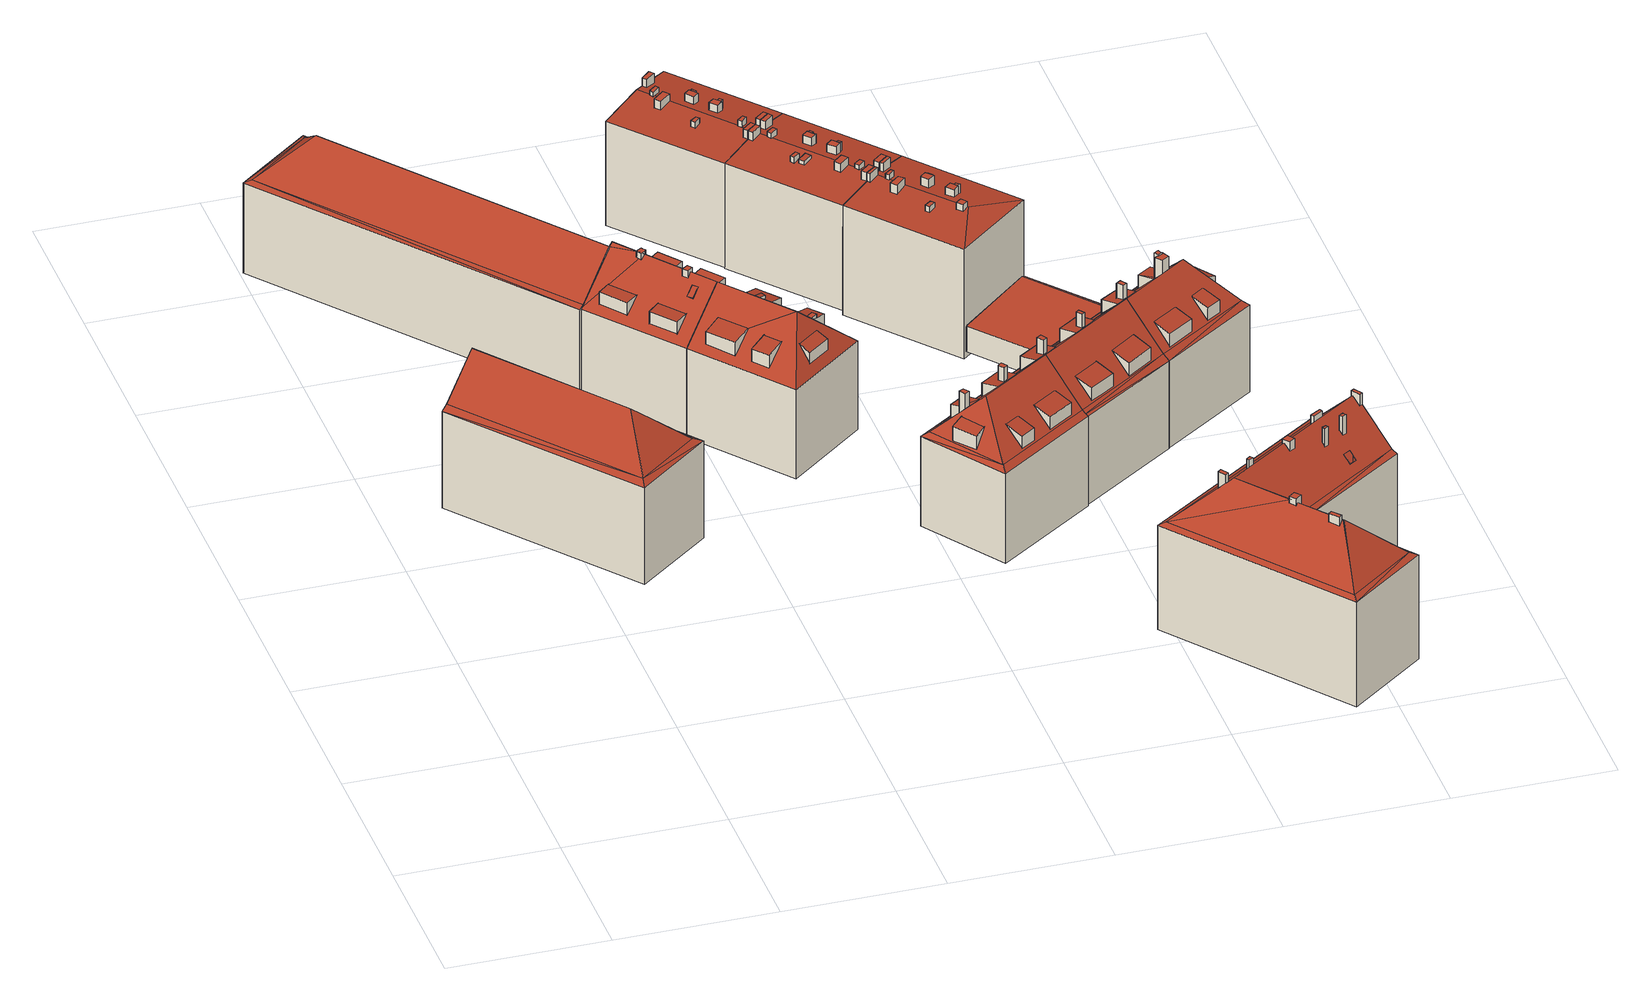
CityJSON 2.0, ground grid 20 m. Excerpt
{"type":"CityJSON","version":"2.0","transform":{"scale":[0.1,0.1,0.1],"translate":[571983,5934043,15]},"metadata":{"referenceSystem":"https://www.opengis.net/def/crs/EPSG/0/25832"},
"CityObjects":{
"building1":{"type":"Building","attributes":{"Grundfläche 2D":"332.350875","Grundhöhe NN":"15.577"},"geometry":[{"type":"Solid","lod":"3","boundaries":[[[[0,1,2]],[[0,3,1]],[[4,2,5]],[[0,2,4]],[[4,5,6]],[[7,4,6,8]],[[0,7,8,9]],[[0,9,3]],[[0,4,7]],[[2,1,10,11]],[[5,2,11,12]],[[3,9,8,6,5,12,13]],[[1,3,13,10]],[[12,11,10,13]]]],"semantics":{"surfaces":[{"type":"RoofSurface"},{"type":"WallSurface"},{"type":"GroundSurface"}],"values":[[0,0,0,0,0,0,0,0,0,1,1,1,1,2]]}}]},
"building2":{"type":"Building","attributes":{"Grundfläche 2D":"555.374304","Grundhöhe NN":"15.517"},"geometry":[{"type":"Solid","lod":"3","boundaries":[[[[14,15,16]],[[16,15,17]],[[18,15,14]],[[19,20,18]],[[18,20,15]],[[21,20,19]],[[21,22,23,20]],[[22,17,15,23]],[[15,20,23]],[[14,16,24,25]],[[18,14,25,26]],[[19,18,26,27]],[[16,17,22,21,19,27,24]],[[27,26,25,24]]]],"semantics":{"surfaces":[{"type":"RoofSurface"},{"type":"WallSurface"},{"type":"GroundSurface"}],"values":[[0,0,0,0,0,0,0,0,0,1,1,1,1,2]]}}]},
"building3":{"type":"Building","attributes":{"Grundfläche 2D":"180.333852","Grundhöhe NN":"15.654"},"children":["building3-1","building3-2","building3-3","building3-4","building3-5","building3-6","building3-7","building3-8"],"geometry":[{"type":"Solid","lod":"3","boundaries":[[[[28,29,30,31,32,33]],[[33,34,28]],[[35,36,37,34,33,32,31,30,38,39,40]],[[22,36,35]],[[41,28,34,37,36,22]],[[38,30,29,42,43]],[[39,38,43,44]],[[28,41,22,35,40,39,44,45]],[[29,28,45,42]],[[44,43,42,45]]]],"semantics":{"surfaces":[{"type":"RoofSurface"},{"type":"WallSurface"},{"type":"GroundSurface"}],"values":[[0,0,0,0,0,1,1,1,1,2]]}}]},
"building3-1":{"type":"BuildingInstallation","parents":["building3"],"geometry":[{"type":"MultiSurface","lod":"3","boundaries":[[[46,47,48,49,50]],[[51,52,49,48]],[[50,49,52]],[[48,47,53,51]]],"semantics":{"surfaces":[{"type":"RoofSurface"},{"type":"WallSurface"}],"values":[0,1,1,1]}}]},
"building3-2":{"type":"BuildingInstallation","parents":["building3"],"geometry":[{"type":"MultiSurface","lod":"3","boundaries":[[[54,55,56,57,58]],[[55,54,59]],[[59,60,56,55]],[[57,56,60]]],"semantics":{"surfaces":[{"type":"RoofSurface"},{"type":"WallSurface"}],"values":[0,1,1,1]}}]},
"building3-3":{"type":"BuildingInstallation","parents":["building3"],"geometry":[{"type":"MultiSurface","lod":"3","boundaries":[[[61,62,63,64]],[[63,62,65,66]],[[64,63,66,67]],[[61,64,67,68]],[[62,61,68,65]]],"semantics":{"surfaces":[{"type":"RoofSurface"},{"type":"WallSurface"}],"values":[0,1,1,1,1]}}]},
"building3-4":{"type":"BuildingInstallation","parents":["building3"],"geometry":[{"type":"MultiSurface","lod":"3","boundaries":[[[69,70,71,72,73,74,75,76]],[[70,69,77,37,78]],[[79,71,70,78]],[[71,79,33,72]],[[73,72,33,34]],[[74,73,34,80]],[[74,80,81,75]],[[81,82,76,75]],[[69,76,82,77]]],"semantics":{"surfaces":[{"type":"RoofSurface"},{"type":"WallSurface"}],"values":[0,1,1,1,1,1,1,1,1]}}]},
"building3-5":{"type":"BuildingInstallation","parents":["building3"],"geometry":[{"type":"MultiSurface","lod":"3","boundaries":[[[83,84,85,86]],[[87,88,85,84]],[[86,85,88]],[[83,87,84]]],"semantics":{"surfaces":[{"type":"RoofSurface"},{"type":"WallSurface"}],"values":[0,1,1,1]}}]},
"building3-6":{"type":"BuildingInstallation","parents":["building3"],"geometry":[{"type":"MultiSurface","lod":"3","boundaries":[[[89,90,91,92]],[[93,90,89,94,31]],[[91,90,93,95]],[[92,91,95,32,96]],[[89,92,96,94]]],"semantics":{"surfaces":[{"type":"RoofSurface"},{"type":"WallSurface"}],"values":[0,1,1,1,1]}}]},
"building3-7":{"type":"BuildingInstallation","parents":["building3"],"geometry":[{"type":"MultiSurface","lod":"3","boundaries":[[[97,98,99,100]],[[101,102,100,99]],[[102,103,97,100]],[[98,97,103,104]],[[99,98,104,101]]],"semantics":{"surfaces":[{"type":"RoofSurface"},{"type":"WallSurface"}],"values":[0,1,1,1,1]}}]},
"building3-8":{"type":"BuildingInstallation","parents":["building3"],"geometry":[{"type":"MultiSurface","lod":"3","boundaries":[[[105,106,107,108]],[[108,109,105]],[[106,105,109,110]],[[106,110,107]]],"semantics":{"surfaces":[{"type":"RoofSurface"},{"type":"WallSurface"}],"values":[0,1,1,1]}}]},
"building4":{"type":"Building","attributes":{"Grundfläche 2D":"187.787154","Grundhöhe NN":"15.650"},"children":["building4-1","building4-2","building4-3","building4-4","building4-5","building4-6"],"geometry":[{"type":"MultiSurface","lod":"3","boundaries":[[[111,112,113,114,115]],[[116,117,118,119],[120,121,122,123]],[[124,125,126]],[[125,30,29,126],[112,127,128,129,113,112,125]],[[38,30,125,124],[130,131,119,118,132]],[[128,127,111,115]],[[111,127,112]],[[129,128,115,114,113]],[[116,119,131,130]],[[117,116,130,132]],[[118,117,132]],[[124,126,133,134]],[[38,124,134,43]],[[29,30,38,43,42]],[[126,29,42,133]],[[134,133,42,43]]],"semantics":{"surfaces":[{"type":"RoofSurface"},{"type":"WallSurface"},{"type":"GroundSurface"}],"values":[0,0,0,0,0,1,1,1,1,1,1,1,1,1,1,2]}}]},
"building4-1":{"type":"BuildingInstallation","parents":["building4"],"geometry":[{"type":"MultiSurface","lod":"3","boundaries":[[[135,136,137,138]],[[138,137,123,122]],[[135,138,122,121]],[[136,135,121,120]],[[137,136,120,123]]],"semantics":{"surfaces":[{"type":"RoofSurface"},{"type":"WallSurface"}],"values":[0,1,1,1,1]}}]},
"building4-2":{"type":"BuildingInstallation","parents":["building4"],"geometry":[{"type":"MultiSurface","lod":"3","boundaries":[[[139,140,141,142]],[[142,143,139]],[[140,139,143,144]],[[140,144,141]]],"semantics":{"surfaces":[{"type":"RoofSurface"},{"type":"WallSurface"}],"values":[0,1,1,1]}}]},
"building4-3":{"type":"BuildingInstallation","parents":["building4"],"geometry":[{"type":"MultiSurface","lod":"3","boundaries":[[[145,146,147,148]],[[148,147,149,150]],[[148,150,145]],[[146,149,147]]],"semantics":{"surfaces":[{"type":"RoofSurface"},{"type":"WallSurface"}],"values":[0,1,1,1]}}]},
"building4-4":{"type":"BuildingInstallation","parents":["building4"],"geometry":[{"type":"MultiSurface","lod":"3","boundaries":[[[151,152,153,154,155,156]],[[157,158,156,155,154]],[[152,151,156,158,159]],[[159,160,153,152]],[[160,157,154,153]]],"semantics":{"surfaces":[{"type":"RoofSurface"},{"type":"WallSurface"}],"values":[0,1,1,1,1]}}]},
"building4-5":{"type":"BuildingInstallation","parents":["building4"],"geometry":[{"type":"MultiSurface","lod":"3","boundaries":[[[161,162,163,164]],[[164,163,165,166]],[[161,164,166,167]],[[162,161,167,168]],[[168,165,163,162]]],"semantics":{"surfaces":[{"type":"RoofSurface"},{"type":"WallSurface"}],"values":[0,1,1,1,1]}}]},
"building4-6":{"type":"BuildingInstallation","parents":["building4"],"geometry":[{"type":"MultiSurface","lod":"3","boundaries":[[[168,167,166,165,169,170,171,172]],[[173,174,170,169]],[[171,170,174]],[[165,168,172,173,169]]],"semantics":{"surfaces":[{"type":"RoofSurface"},{"type":"WallSurface"}],"values":[0,1,1,1]}}]},
"building5":{"type":"Building","attributes":{"Grundfläche 2D":"187.733449","Grundhöhe NN":"15.900"},"children":["building5-1","building5-2","building5-3","building5-4","building5-5","building5-6","building5-7"],"geometry":[{"type":"Solid","lod":"3","boundaries":[[[[175,176,177]],[[177,176,178]],[[179,180,175]],[[175,180,176]],[[181,182,183,180,179]],[[183,184,185,180]],[[184,178,176,185]],[[176,180,185]],[[175,177,186,187]],[[179,175,187,188]],[[181,179,188,189]],[[186,177,178,184,183,182,181,189,190]],[[190,189,188,187,186]]]],"semantics":{"surfaces":[{"type":"RoofSurface"},{"type":"WallSurface"},{"type":"GroundSurface"}],"values":[[0,0,0,0,0,0,0,0,1,1,1,1,2]]}}]},
"building5-1":{"type":"BuildingInstallation","parents":["building5"],"geometry":[{"type":"MultiSurface","lod":"3","boundaries":[[[191,192,193,194,195]],[[196,197,193,192]],[[194,193,197,198]],[[192,191,196]]],"semantics":{"surfaces":[{"type":"RoofSurface"},{"type":"WallSurface"}],"values":[0,1,1,1]}}]},
"building5-2":{"type":"BuildingInstallation","parents":["building5"],"geometry":[{"type":"MultiSurface","lod":"3","boundaries":[[[199,200,201,202]],[[203,199,202]],[[203,204,205,199]],[[206,203,202]],[[206,207,204,203]],[[207,208,205,204]]],"semantics":{"surfaces":[{"type":"RoofSurface"},{"type":"WallSurface"}],"values":[0,0,0,1,1,1]}}]},
"building5-3":{"type":"BuildingInstallation","parents":["building5"],"geometry":[{"type":"MultiSurface","lod":"3","boundaries":[[[209,210,211,212]],[[213,214,210,209]],[[214,199,211,210]],[[199,214,200]],[[212,211,199,205,208,215]],[[215,213,209,212]]],"semantics":{"surfaces":[{"type":"RoofSurface"},{"type":"WallSurface"}],"values":[0,1,1,1,1,1]}}]},
"building5-4":{"type":"BuildingInstallation","parents":["building5"],"geometry":[{"type":"MultiSurface","lod":"3","boundaries":[[[216,217,218,219]],[[218,220,219]],[[216,219,220,221]],[[216,221,217]]],"semantics":{"surfaces":[{"type":"RoofSurface"},{"type":"WallSurface"}],"values":[0,1,1,1]}}]},
"building5-5":{"type":"BuildingInstallation","parents":["building5"],"geometry":[{"type":"MultiSurface","lod":"3","boundaries":[[[222,223,224,225,226]],[[222,226,227,228]],[[229,224,223,222,228,230]],[[225,224,229,231]],[[226,225,231,227]]],"semantics":{"surfaces":[{"type":"RoofSurface"},{"type":"WallSurface"}],"values":[0,1,1,1,1]}}]},
"building5-6":{"type":"BuildingInstallation","parents":["building5"],"geometry":[{"type":"MultiSurface","lod":"3","boundaries":[[[232,233,234,235],[231,229,230,228,227]],[[232,235,236,237]],[[237,238,233,232]],[[234,233,238]]],"semantics":{"surfaces":[{"type":"RoofSurface"},{"type":"WallSurface"}],"values":[0,1,1,1]}}]},
"building5-7":{"type":"BuildingInstallation","parents":["building5"],"geometry":[{"type":"MultiSurface","lod":"3","boundaries":[[[239,240,241,242]],[[240,243,241]],[[242,244,239]],[[240,239,244,243]]],"semantics":{"surfaces":[{"type":"RoofSurface"},{"type":"WallSurface"}],"values":[0,1,1,1]}}]},
"building6":{"type":"Building","attributes":{"Grundfläche 2D":"199.374722","Grundhöhe NN":"16.072"},"children":["building6-1","building6-2","building6-3","building6-4","building6-5","building6-6","building6-7","building6-8","building6-9","building6-10","building6-11"],"geometry":[{"type":"Solid","lod":"3","boundaries":[[[[245,246,247,248,249,250,251,252,253,254,255]],[[253,252,251,250,249,256,257,258,259,260,261,245,255,254]],[[247,246,262,263]],[[258,257,256,249,248,247,263,264]],[[259,258,264,265]],[[246,245,261,260,259,265,262]],[[264,263,262,265]]]],"semantics":{"surfaces":[{"type":"RoofSurface"},{"type":"WallSurface"},{"type":"GroundSurface"}],"values":[[0,0,1,1,1,1,2]]}}]},
"building6-1":{"type":"BuildingInstallation","parents":["building6"],"geometry":[{"type":"MultiSurface","lod":"3","boundaries":[[[266,267,268,269]],[[270,271,269,268]],[[266,269,271,272]],[[267,266,272,273]],[[268,267,273,270]]],"semantics":{"surfaces":[{"type":"RoofSurface"},{"type":"WallSurface"}],"values":[0,1,1,1,1]}}]},
"building6-2":{"type":"BuildingInstallation","parents":["building6"],"geometry":[{"type":"MultiSurface","lod":"3","boundaries":[[[274,275,276,277]],[[261,278,277,276]],[[274,277,278,279]],[[279,260,275,274]],[[260,261,276,275]]],"semantics":{"surfaces":[{"type":"RoofSurface"},{"type":"WallSurface"}],"values":[0,1,1,1,1]}}]},
"building6-3":{"type":"BuildingInstallation","parents":["building6"],"geometry":[{"type":"MultiSurface","lod":"3","boundaries":[[[280,281,282,283,284]],[[281,280,285]],[[286,287,284,283]],[[287,288,280,284]],[[288,289,285,280]],[[289,290,281,285]],[[282,291,286,283]]],"semantics":{"surfaces":[{"type":"RoofSurface"},{"type":"WallSurface"}],"values":[0,0,1,1,1,1,1]}}]},
"building6-4":{"type":"BuildingInstallation","parents":["building6"],"geometry":[{"type":"MultiSurface","lod":"3","boundaries":[[[292,293,294,295]],[[296,297,292,295]],[[297,298,293,292]],[[298,299,294,293]]],"semantics":{"surfaces":[{"type":"RoofSurface"},{"type":"WallSurface"}],"values":[0,1,1,1]}}]},
"building6-5":{"type":"BuildingInstallation","parents":["building6"],"geometry":[{"type":"MultiSurface","lod":"3","boundaries":[[[300,301,302,303,304]],[[305,302,301,306,250]],[[303,302,305,307]],[[300,304,303,307,251,308]],[[301,300,308,306]]],"semantics":{"surfaces":[{"type":"RoofSurface"},{"type":"WallSurface"}],"values":[0,1,1,1,1]}}]},
"building6-6":{"type":"BuildingInstallation","parents":["building6"],"geometry":[{"type":"MultiSurface","lod":"3","boundaries":[[[309,310,311,312,313,314]],[[315,254,316,312,311,310]],[[313,312,316,317]],[[318,309,314,313,317,255]],[[310,309,318,315]]],"semantics":{"surfaces":[{"type":"RoofSurface"},{"type":"WallSurface"}],"values":[0,1,1,1,1]}}]},
"building6-7":{"type":"BuildingInstallation","parents":["building6"],"geometry":[{"type":"MultiSurface","lod":"3","boundaries":[[[319,320,321,322]],[[322,321,249,323]],[[319,322,323,324]],[[324,248,320,319]],[[248,249,321,320]]],"semantics":{"surfaces":[{"type":"RoofSurface"},{"type":"WallSurface"}],"values":[0,1,1,1,1]}}]},
"building6-8":{"type":"BuildingInstallation","parents":["building6"],"geometry":[{"type":"MultiSurface","lod":"3","boundaries":[[[325,326,327,328]],[[257,329,328,327]],[[325,328,329,330]],[[330,256,326,325]],[[256,257,327,326]]],"semantics":{"surfaces":[{"type":"RoofSurface"},{"type":"WallSurface"}],"values":[0,1,1,1,1]}}]},
"building6-9":{"type":"BuildingInstallation","parents":["building6"],"geometry":[{"type":"MultiSurface","lod":"3","boundaries":[[[331,332,333,334,335]],[[336,333,332,331,337,296,295,294,299]],[[336,338,334,333]],[[335,334,338,339]],[[331,335,339,337]]],"semantics":{"surfaces":[{"type":"RoofSurface"},{"type":"WallSurface"}],"values":[0,1,1,1,1]}}]},
"building6-10":{"type":"BuildingInstallation","parents":["building6"],"geometry":[{"type":"MultiSurface","lod":"3","boundaries":[[[340,282,281,341]],[[290,342,341,281]],[[342,343,340,341]],[[343,291,282,340]]],"semantics":{"surfaces":[{"type":"RoofSurface"},{"type":"WallSurface"}],"values":[0,1,1,1]}}]},
"building6-11":{"type":"BuildingInstallation","parents":["building6"],"geometry":[{"type":"MultiSurface","lod":"3","boundaries":[[[344,345,346,347]],[[347,346,253,348]],[[344,347,348,349]],[[345,344,349,252]],[[346,345,252,253]]],"semantics":{"surfaces":[{"type":"RoofSurface"},{"type":"WallSurface"}],"values":[0,1,1,1,1]}}]},
"building7":{"type":"Building","attributes":{"Grundfläche 2D":"200.047547","Grundhöhe NN":"15.954"},"children":["building7-1","building7-2","building7-3","building7-4","building7-5","building7-6","building7-7","building7-8","building7-9","building7-10","building7-11","building7-12","building7-13"],"geometry":[{"type":"Solid","lod":"3","boundaries":[[[[350,351,352,353,258,257,256,249,354,355,356,357,358,359]],[[350,359,358,357,356,355,354,249,248,247,360,361]],[[360,247,362,363]],[[353,352,351,350,361,360,363,364]],[[258,353,364,365]],[[247,248,249,256,257,258,365,362]],[[364,363,362,365]]]],"semantics":{"surfaces":[{"type":"RoofSurface"},{"type":"WallSurface"},{"type":"GroundSurface"}],"values":[[0,0,1,1,1,1,2]]}}]},
"building7-1":{"type":"BuildingInstallation","parents":["building7"],"geometry":[{"type":"MultiSurface","lod":"3","boundaries":[[[366,367,368,369]],[[369,368,352,370]],[[366,369,370,371]],[[367,366,371,351]],[[368,367,351,352]]],"semantics":{"surfaces":[{"type":"RoofSurface"},{"type":"WallSurface"}],"values":[0,1,1,1,1]}}]},
"building7-2":{"type":"BuildingInstallation","parents":["building7"],"geometry":[{"type":"MultiSurface","lod":"3","boundaries":[[[372,373,374,375]],[[376,377,375,374]],[[377,378,372,375]],[[378,379,373,372]]],"semantics":{"surfaces":[{"type":"RoofSurface"},{"type":"WallSurface"}],"values":[0,1,1,1]}}]},
"building7-3":{"type":"BuildingInstallation","parents":["building7"],"geometry":[{"type":"MultiSurface","lod":"3","boundaries":[[[380,381,382,383,384]],[[385,382,381,380,386,387]],[[385,388,383,382]],[[384,383,388,389]],[[380,384,389,386]]],"semantics":{"surfaces":[{"type":"RoofSurface"},{"type":"WallSurface"}],"values":[0,1,1,1,1]}}]},
"building7-4":{"type":"BuildingInstallation","parents":["building7"],"geometry":[{"type":"MultiSurface","lod":"3","boundaries":[[[390,321,320,391]],[[248,392,391,320]],[[390,391,392,354]],[[354,249,321,390]],[[249,248,320,321]]],"semantics":{"surfaces":[{"type":"RoofSurface"},{"type":"WallSurface"}],"values":[0,1,1,1,1]}}]},
"building7-5":{"type":"BuildingInstallation","parents":["building7"],"geometry":[{"type":"MultiSurface","lod":"3","boundaries":[[[393,327,326,394]],[[256,395,394,326]],[[393,394,395,396]],[[396,257,327,393]],[[257,256,326,327]]],"semantics":{"surfaces":[{"type":"RoofSurface"},{"type":"WallSurface"}],"values":[0,1,1,1,1]}}]},
"building7-6":{"type":"BuildingInstallation","parents":["building7"],"geometry":[{"type":"MultiSurface","lod":"3","boundaries":[[[397,398,399,400,401,402]],[[403,356,404,400,399,398]],[[401,400,404,405]],[[406,397,402,401,405,355]],[[398,397,406,403]]],"semantics":{"surfaces":[{"type":"RoofSurface"},{"type":"WallSurface"}],"values":[0,1,1,1,1]}}]},
"building7-7":{"type":"BuildingInstallation","parents":["building7"],"geometry":[{"type":"MultiSurface","lod":"3","boundaries":[[[407,408,409,410]],[[411,412,408,407]],[[413,409,408,412]],[[413,414,410,409]],[[407,410,414,411]]],"semantics":{"surfaces":[{"type":"RoofSurface"},{"type":"WallSurface"}],"values":[0,1,1,1,1]}}]},
"building7-8":{"type":"BuildingInstallation","parents":["building7"],"geometry":[{"type":"MultiSurface","lod":"3","boundaries":[[[415,416,417,418]],[[419,420,418,417]],[[420,421,415,418]],[[416,415,421,422]],[[417,416,422,419]]],"semantics":{"surfaces":[{"type":"RoofSurface"},{"type":"WallSurface"}],"values":[0,1,1,1,1]}}]},
"building7-9":{"type":"BuildingInstallation","parents":["building7"],"geometry":[{"type":"MultiSurface","lod":"3","boundaries":[[[423,424,425,426]],[[427,428,423,426]],[[428,429,424,423]],[[429,430,425,424]]],"semantics":{"surfaces":[{"type":"RoofSurface"},{"type":"WallSurface"}],"values":[0,1,1,1]}}]},
"building7-10":{"type":"BuildingInstallation","parents":["building7"],"geometry":[{"type":"MultiSurface","lod":"3","boundaries":[[[431,432,433,434]],[[434,433,361,350]],[[431,434,350,359]],[[432,431,359,435]],[[433,432,435,361]]],"semantics":{"surfaces":[{"type":"RoofSurface"},{"type":"WallSurface"}],"values":[0,1,1,1,1]}}]},
"building7-11":{"type":"BuildingInstallation","parents":["building7"],"geometry":[{"type":"MultiSurface","lod":"3","boundaries":[[[436,437,438,439,440]],[[441,438,437,436,442,358]],[[439,438,441,443]],[[444,440,439,443,357]],[[436,440,444,442]]],"semantics":{"surfaces":[{"type":"RoofSurface"},{"type":"WallSurface"}],"values":[0,1,1,1,1]}}]},
"building7-12":{"type":"BuildingInstallation","parents":["building7"],"geometry":[{"type":"MultiSurface","lod":"3","boundaries":[[[445,446,447,448,449]],[[446,445,450,451]],[[451,452,447,446]],[[427,426,425,430,453,449,448,447,452]],[[445,449,453,450]]],"semantics":{"surfaces":[{"type":"RoofSurface"},{"type":"WallSurface"}],"values":[0,1,1,1,1]}}]},
"building7-13":{"type":"BuildingInstallation","parents":["building7"],"geometry":[{"type":"MultiSurface","lod":"3","boundaries":[[[454,455,456,457,458]],[[459,460,456,455]],[[460,461,457,456]],[[462,454,458,457,461,376,374,373,379]],[[462,459,455,454]]],"semantics":{"surfaces":[{"type":"RoofSurface"},{"type":"WallSurface"}],"values":[0,1,1,1,1]}}]},
"building8":{"type":"Building","attributes":{"Grundfläche 2D":"183.404742","Grundhöhe NN":"16.139"},"children":["building8-1","building8-2","building8-3","building8-4","building8-5"],"geometry":[{"type":"Solid","lod":"3","boundaries":[[[[463,464,465,466]],[[467,182,468]],[[182,181,468]],[[184,183,467,469],[470,471,464,463]],[[183,182,467]],[[469,472,178,184]],[[473,177,472]],[[177,178,472]],[[471,470,466,465]],[[470,463,466]],[[471,465,464]],[[473,472,469,467,468,474,475]],[[177,473,475,476]],[[477,181,182,183,184,178,177,476,478]],[[468,181,477,474]],[[476,475,474,477,478]]]],"semantics":{"surfaces":[{"type":"RoofSurface"},{"type":"WallSurface"},{"type":"GroundSurface"}],"values":[[0,0,0,0,0,0,0,0,1,1,1,1,1,1,1,2]]}}]},
"building8-1":{"type":"BuildingInstallation","parents":["building8"],"geometry":[{"type":"MultiSurface","lod":"3","boundaries":[[[479,480,481,482]],[[481,483,482]],[[479,482,483,484]],[[479,484,480]]],"semantics":{"surfaces":[{"type":"RoofSurface"},{"type":"WallSurface"}],"values":[0,1,1,1]}}]},
"building8-2":{"type":"BuildingInstallation","parents":["building8"],"geometry":[{"type":"MultiSurface","lod":"3","boundaries":[[[485,486,487,488,489]],[[490,487,486,491,492]],[[493,488,487,490,494]],[[495,485,489,488,493,496]],[[486,485,495,491]]],"semantics":{"surfaces":[{"type":"RoofSurface"},{"type":"WallSurface"}],"values":[0,1,1,1,1]}}]},
"building8-3":{"type":"BuildingInstallation","parents":["building8"],"geometry":[{"type":"MultiSurface","lod":"3","boundaries":[[[497,498,499,500,501,502,503],[494,490,492,491,495,496,493]],[[500,499,504,505]],[[505,506,501,500]],[[503,502,501,506,507]]],"semantics":{"surfaces":[{"type":"RoofSurface"},{"type":"WallSurface"}],"values":[0,1,1,1]}}]},
"building8-4":{"type":"BuildingInstallation","parents":["building8"],"geometry":[{"type":"MultiSurface","lod":"3","boundaries":[[[508,509,510,511],[512,513,514,515]],[[509,508,516,517]],[[509,517,510]],[[511,516,508]]],"semantics":{"surfaces":[{"type":"RoofSurface"},{"type":"WallSurface"}],"values":[0,1,1,1]}}]},
"building8-5":{"type":"BuildingInstallation","parents":["building8"],"geometry":[{"type":"MultiSurface","lod":"3","boundaries":[[[518,519,520,521]],[[521,520,512,515]],[[518,521,515,514]],[[519,518,514,513]],[[520,519,513,512]]],"semantics":{"surfaces":[{"type":"RoofSurface"},{"type":"WallSurface"}],"values":[0,1,1,1,1]}}]},
"building9":{"type":"Building","attributes":{"Grundfläche 2D":"531.218387","Grundhöhe NN":"15.703"},"children":["building9-1","building9-2","building9-3","building9-4","building9-5","building9-6","building9-7","building9-8","building9-9","building9-10","building9-11","building9-12"],"geometry":[{"type":"Solid","lod":"3","boundaries":[[[[522,523,524]],[[524,525,526,527]],[[523,525,524]],[[528,523,522]],[[529,530,528]],[[530,531,528]],[[531,523,528]],[[532,533,534,526,535,536,537,538,539,540]],[[541,542,527,526,534]],[[531,535,543,544,545,523]],[[546,532,540,539,538,537,536,535,531,530]],[[523,547,525]],[[523,548,547]],[[525,548,545,544,543,526]],[[547,548,525]],[[535,526,543]],[[523,545,548]],[[522,524,549,550]],[[528,522,550,551]],[[529,528,551,552]],[[553,554,542,541,534,533,532,546,530,529,552,555]],[[527,542,554,556]],[[524,527,556,549]],[[556,554,553,555,552,551,550,549]]]],"semantics":{"surfaces":[{"type":"RoofSurface"},{"type":"WallSurface"},{"type":"GroundSurface"}],"values":[[0,0,0,0,0,0,0,0,0,0,0,0,0,0,0,0,0,1,1,1,1,1,1,2]]}}]},
"building9-1":{"type":"BuildingInstallation","parents":["building9"],"geometry":[{"type":"MultiSurface","lod":"3","boundaries":[[[557,558,559,560]],[[560,559,561,562]],[[557,560,562,563]],[[558,557,563,564]],[[559,558,564,561]]],"semantics":{"surfaces":[{"type":"RoofSurface"},{"type":"WallSurface"}],"values":[0,1,1,1,1]}}]},
"building9-2":{"type":"BuildingInstallation","parents":["building9"],"geometry":[{"type":"MultiSurface","lod":"3","boundaries":[[[565,566,567,568]],[[568,567,569,570]],[[565,568,570,571]],[[566,565,571,572]],[[567,566,572,569]]],"semantics":{"surfaces":[{"type":"RoofSurface"},{"type":"WallSurface"}],"values":[0,1,1,1,1]}}]},
"building9-3":{"type":"BuildingInstallation","parents":["building9"],"geometry":[{"type":"MultiSurface","lod":"3","boundaries":[[[573,574,575,576]],[[532,533,574,573,546]],[[533,577,575,574]],[[576,575,577,540,578]],[[578,546,573,576]]],"semantics":{"surfaces":[{"type":"RoofSurface"},{"type":"WallSurface"}],"values":[0,1,1,1,1]}}]},
"building9-4":{"type":"BuildingInstallation","parents":["building9"],"geometry":[{"type":"MultiSurface","lod":"3","boundaries":[[[579,580,581,582]],[[582,581,583,584]],[[579,582,584,585]],[[580,579,585,586]],[[581,580,586,583]]],"semantics":{"surfaces":[{"type":"RoofSurface"},{"type":"WallSurface"}],"values":[0,1,1,1,1]}}]},
"building9-5":{"type":"BuildingInstallation","parents":["building9"],"geometry":[{"type":"MultiSurface","lod":"3","boundaries":[[[587,588,589,590]],[[591,588,587,592,543]],[[589,588,591,593]],[[594,590,589,593,544]],[[587,590,594,592]]],"semantics":{"surfaces":[{"type":"RoofSurface"},{"type":"WallSurface"}],"values":[0,1,1,1,1]}}]},
"building9-6":{"type":"BuildingInstallation","parents":["building9"],"geometry":[{"type":"MultiSurface","lod":"3","boundaries":[[[595,596,597,598]],[[598,597,599,600]],[[595,598,600,601]],[[596,595,601,602]],[[597,596,602,599]]],"semantics":{"surfaces":[{"type":"RoofSurface"},{"type":"WallSurface"}],"values":[0,1,1,1,1]}}]},
"building9-7":{"type":"BuildingInstallation","parents":["building9"],"geometry":[{"type":"MultiSurface","lod":"3","boundaries":[[[603,604,605,606]],[[607,608,606,605]],[[603,606,608,609]],[[609,610,604,603]],[[605,604,610,607]]],"semantics":{"surfaces":[{"type":"RoofSurface"},{"type":"WallSurface"}],"values":[0,1,1,1,1]}}]},
"building9-8":{"type":"BuildingInstallation","parents":["building9"],"geometry":[{"type":"MultiSurface","lod":"3","boundaries":[[[611,612,613,614]],[[614,613,615,616]],[[611,614,616,617]],[[612,611,617,618]],[[613,612,618,615]]],"semantics":{"surfaces":[{"type":"RoofSurface"},{"type":"WallSurface"}],"values":[0,1,1,1,1]}}]},
"building9-9":{"type":"BuildingInstallation","parents":["building9"],"geometry":[{"type":"MultiSurface","lod":"3","boundaries":[[[619,620,621,622]],[[622,621,623,624]],[[619,622,624,625]],[[620,619,625,626]],[[621,620,626,623]]],"semantics":{"surfaces":[{"type":"RoofSurface"},{"type":"WallSurface"}],"values":[0,1,1,1,1]}}]},
"building9-10":{"type":"BuildingInstallation","parents":["building9"],"geometry":[{"type":"MultiSurface","lod":"3","boundaries":[[[627,628,629,630,631,632]],[[630,629,633,634]],[[635,632,631,630,634,636]],[[637,628,627,632,635,638]],[[629,628,637,633]]],"semantics":{"surfaces":[{"type":"RoofSurface"},{"type":"WallSurface"}],"values":[0,1,1,1,1]}}]},
"building9-11":{"type":"BuildingInstallation","parents":["building9"],"geometry":[{"type":"MultiSurface","lod":"3","boundaries":[[[639,640,641,642]],[[643,640,639,644,537]],[[641,640,643,645]],[[646,642,641,645,536]],[[642,646,644,639]]],"semantics":{"surfaces":[{"type":"RoofSurface"},{"type":"WallSurface"}],"values":[0,1,1,1,1]}}]},
"building9-12":{"type":"BuildingInstallation","parents":["building9"],"geometry":[{"type":"MultiSurface","lod":"3","boundaries":[[[647,648,649,650]],[[651,652,648,647]],[[650,649,653,654]],[[654,651,647,650]],[[649,648,652,653]]],"semantics":{"surfaces":[{"type":"RoofSurface"},{"type":"WallSurface"}],"values":[0,1,1,1,1]}}]},
"building10":{"type":"Building","attributes":{"Grundfläche 2D":"206.588998","Grundhöhe NN":"15.362"},"children":["building10-1","building10-2","building10-3","building10-4","building10-5","building10-6","building10-7","building10-8","building10-9","building10-10"],"geometry":[{"type":"Solid","lod":"3","boundaries":[[[[655,656,657,350,361,360,658,659,660]],[[661,659,658]],[[661,353,352,351,350,657,656,655,660,659]],[[658,360,662,663]],[[661,658,663,664]],[[353,661,664,665]],[[360,361,350,351,352,353,665,662]],[[664,663,662,665]]]],"semantics":{"surfaces":[{"type":"RoofSurface"},{"type":"WallSurface"},{"type":"GroundSurface"}],"values":[[0,0,0,1,1,1,1,2]]}}]},
"building10-1":{"type":"BuildingInstallation","parents":["building10"],"geometry":[{"type":"MultiSurface","lod":"3","boundaries":[[[666,667,668,669,670]],[[671,672,668,667]],[[672,673,669,668]],[[674,670,675,676,677,666,670,669,673]],[[671,667,666,677]]],"semantics":{"surfaces":[{"type":"RoofSurface"},{"type":"WallSurface"}],"values":[0,1,1,1,1]}}]},
"building10-2":{"type":"BuildingInstallation","parents":["building10"],"geometry":[{"type":"MultiSurface","lod":"3","boundaries":[[[678,679,680,681]],[[682,683,681,680]],[[683,684,678,681]],[[684,685,679,678]]],"semantics":{"surfaces":[{"type":"RoofSurface"},{"type":"WallSurface"}],"values":[0,1,1,1]}}]},
"building10-3":{"type":"BuildingInstallation","parents":["building10"],"geometry":[{"type":"MultiSurface","lod":"3","boundaries":[[[686,687,688,689]],[[690,691,689,688]],[[686,689,691,692]],[[692,693,687,686]],[[688,687,693,690]]],"semantics":{"surfaces":[{"type":"RoofSurface"},{"type":"WallSurface"}],"values":[0,1,1,1,1]}}]},
"building10-4":{"type":"BuildingInstallation","parents":["building10"],"geometry":[{"type":"MultiSurface","lod":"3","boundaries":[[[694,675,670,695]],[[674,696,695,670]],[[696,697,694,695]],[[697,676,675,694]]],"semantics":{"surfaces":[{"type":"RoofSurface"},{"type":"WallSurface"}],"values":[0,1,1,1]}}]},
"building10-5":{"type":"BuildingInstallation","parents":["building10"],"geometry":[{"type":"MultiSurface","lod":"3","boundaries":[[[698,699,700,701]],[[701,700,702,703]],[[698,701,703,704]],[[699,698,704,705]],[[700,699,705,702]]],"semantics":{"surfaces":[{"type":"RoofSurface"},{"type":"WallSurface"}],"values":[0,1,1,1,1]}}]},
"building10-6":{"type":"BuildingInstallation","parents":["building10"],"geometry":[{"type":"MultiSurface","lod":"3","boundaries":[[[706,707,434,433]],[[433,434,350,361]],[[706,433,361,708]],[[707,706,708,657]],[[434,707,657,350]]],"semantics":{"surfaces":[{"type":"RoofSurface"},{"type":"WallSurface"}],"values":[0,1,1,1,1]}}]},
"building10-7":{"type":"BuildingInstallation","parents":["building10"],"geometry":[{"type":"MultiSurface","lod":"3","boundaries":[[[709,710,711,712,713,714]],[[715,656,716,712,711,710]],[[716,717,713,712]],[[717,655,718,709,714,713]],[[718,715,710,709]]],"semantics":{"surfaces":[{"type":"RoofSurface"},{"type":"WallSurface"}],"values":[0,1,1,1,1]}}]},
"building10-8":{"type":"BuildingInstallation","parents":["building10"],"geometry":[{"type":"MultiSurface","lod":"3","boundaries":[[[719,720,721,722]],[[723,724,720,719]],[[725,721,720,724,682,680,679,685]],[[725,726,722,721]],[[726,723,719,722]]],"semantics":{"surfaces":[{"type":"RoofSurface"},{"type":"WallSurface"}],"values":[0,1,1,1,1]}}]},
"building10-9":{"type":"BuildingInstallation","parents":["building10"],"geometry":[{"type":"MultiSurface","lod":"3","boundaries":[[[727,368,367,728]],[[728,367,351,729]],[[727,728,729,730]],[[368,727,730,352]],[[367,368,352,351]]],"semantics":{"surfaces":[{"type":"RoofSurface"},{"type":"WallSurface"}],"values":[0,1,1,1,1]}}]},
"building10-10":{"type":"BuildingInstallation","parents":["building10"],"geometry":[{"type":"MultiSurface","lod":"3","boundaries":[[[731,732,733,734]],[[734,733,735,736]],[[736,737,731,734]],[[737,738,732,731]],[[733,732,738,735]]],"semantics":{"surfaces":[{"type":"RoofSurface"},{"type":"WallSurface"}],"values":[0,1,1,1,1]}}]},
"building11":{"type":"Building","attributes":{"Grundfläche 2D":"178.561760","Grundhöhe NN":"16.171"},"children":["building11-1"],"geometry":[{"type":"Solid","lod":"3","boundaries":[[[[739,740,741,742]],[[742,741,743,744,745,746]],[[747,739,742,746,745,744,748,749]],[[739,747,749,748,750,740]],[[741,740,750,743]],[[750,748,744,743]]]],"semantics":{"surfaces":[{"type":"RoofSurface"},{"type":"WallSurface"},{"type":"GroundSurface"}],"values":[[0,1,1,1,1,2]]}}]},
"building11-1":{"type":"BuildingInstallation","parents":["building11"],"geometry":[{"type":"MultiSurface","lod":"3","boundaries":[[[751,747,746,752,753]],[[749,745,746,747]],[[745,754,752,746]],[[754,755,756,751,753,752]],[[756,749,747,751]],[[754,745,749,756,755]]],"semantics":{"surfaces":[{"type":"RoofSurface"},{"type":"WallSurface"},{"type":"OuterCeilingSurface"}],"values":[0,1,1,1,1,2]}}]},
"building12":{"type":"Building","attributes":{"Grundfläche 2D":"183.103100","Grundhöhe NN":"16.157"},"children":["building12-1","building12-2","building12-3","building12-4","building12-5","building12-6","building12-7","building12-8","building12-9"],"geometry":[{"type":"Solid","lod":"3","boundaries":[[[[473,757,758]],[[759,760,758,757,761]],[[472,757,473]],[[472,469,762,757]],[[761,762,469,467]],[[468,761,467]],[[759,761,468]],[[762,761,757]],[[473,758,763,764]],[[468,467,469,472,473,764,765]],[[759,468,765,766]],[[758,760,759,766,763]],[[765,764,763,766]]]],"semantics":{"surfaces":[{"type":"RoofSurface"},{"type":"WallSurface"},{"type":"GroundSurface"}],"values":[[0,0,0,0,0,0,0,0,1,1,1,1,2]]}}]},
"building12-1":{"type":"BuildingInstallation","parents":["building12"],"geometry":[{"type":"MultiSurface","lod":"3","boundaries":[[[767,768,769,770],[771,772,773,774,775]],[[768,767,776]],[[776,777,769,768]],[[769,777,770]]],"semantics":{"surfaces":[{"type":"RoofSurface"},{"type":"WallSurface"}],"values":[0,1,1,1]}}]},
"building12-2":{"type":"BuildingInstallation","parents":["building12"],"geometry":[{"type":"MultiSurface","lod":"3","boundaries":[[[778,779,780,781,782,783,784,785]],[[781,780,786,787,788,789,790,783,782]],[[790,791,784,783]],[[791,792,793,794,795,779,778,785,784]],[[795,786,780,779]]],"semantics":{"surfaces":[{"type":"RoofSurface"},{"type":"WallSurface"}],"values":[0,1,1,1,1]}}]},
"building12-3":{"type":"BuildingInstallation","parents":["building12"],"geometry":[{"type":"MultiSurface","lod":"3","boundaries":[[[796,797,798,799,800]],[[796,800,801,802]],[[802,803,797,796]],[[798,797,803]]],"semantics":{"surfaces":[{"type":"RoofSurface"},{"type":"WallSurface"}],"values":[0,1,1,1]}}]},
"building12-4":{"type":"BuildingInstallation","parents":["building12"],"geometry":[{"type":"MultiSurface","lod":"3","boundaries":[[[804,805,806,807]],[[805,808,806]],[[807,809,804]],[[805,804,809,808]]],"semantics":{"surfaces":[{"type":"RoofSurface"},{"type":"WallSurface"}],"values":[0,1,1,1]}}]},
"building12-5":{"type":"BuildingInstallation","parents":["building12"],"geometry":[{"type":"MultiSurface","lod":"3","boundaries":[[[810,811,812,813,814]],[[812,811,773,772]],[[813,812,772,771]],[[774,810,814,813,771,775]],[[811,810,774,773]]],"semantics":{"surfaces":[{"type":"RoofSurface"},{"type":"WallSurface"}],"values":[0,1,1,1,1]}}]},
"building12-6":{"type":"BuildingInstallation","parents":["building12"],"geometry":[{"type":"MultiSurface","lod":"3","boundaries":[[[815,816,817,818]],[[816,819,817]],[[818,820,815]],[[816,815,820,819]]],"semantics":{"surfaces":[{"type":"RoofSurface"},{"type":"WallSurface"}],"values":[0,1,1,1]}}]},
"building12-7":{"type":"BuildingInstallation","parents":["building12"],"geometry":[{"type":"MultiSurface","lod":"3","boundaries":[[[790,789,821,822,823,824,792,791]],[[788,825,821,789]],[[826,822,821,825]],[[823,822,826,827]],[[827,828,824,823]],[[828,793,792,824]]],"semantics":{"surfaces":[{"type":"RoofSurface"},{"type":"WallSurface"}],"values":[0,1,1,1,1,1]}}]},
"building12-8":{"type":"BuildingInstallation","parents":["building12"],"geometry":[{"type":"MultiSurface","lod":"3","boundaries":[[[829,830,831,832,833]],[[834,829,833]],[[831,835,832]],[[833,832,835,836]],[[833,836,834]]],"semantics":{"surfaces":[{"type":"RoofSurface"},{"type":"WallSurface"}],"values":[0,0,1,1,1]}}]},
"building12-9":{"type":"BuildingInstallation","parents":["building12"],"geometry":[{"type":"MultiSurface","lod":"3","boundaries":[[[837,838,839,840]],[[841,842,840,839]],[[842,843,837,840]],[[843,844,838,837]],[[844,841,839,838]],[[844,843,842,841]]],"semantics":{"surfaces":[{"type":"RoofSurface"},{"type":"WallSurface"},{"type":"OuterCeilingSurface"}],"values":[0,1,1,1,1,2]}}]}
},
"vertices":[
[253,503,143],[251,491,138],[344,564,138],[77,711,138],[331,566,143],[170,784,138],[162,778,143],[260,574,192],[124,748,192],[84,717,143],[251,491,6],[344,564,6],[170,784,6],[77,711,6],
[98,1319,128],[97,1310,131],[387,954,128],[382,950,131],[4,1245,128],[293,880,128],[14,1244,131],[299,885,131],[340,918,182],[88,1236,182],[387,954,5],[98,1319,5],[4,1245,5],[293,880,5],
[295,882,128],[386,768,128],[434,806,186],[411,835,186],[407,841,186],[372,885,186],[372,886,186],[344,921,186],[367,891,186],[368,891,186],[483,845,128],[393,959,128],[387,954,135],[299,885,132],[386,768,7],[483,845,7],[393,959,7],[295,882,7],
[434,863,153],[446,848,153],[460,859,153],[439,886,153],[425,874,153],[460,859,136],[439,886,136],[455,855,143],
[372,831,154],[357,818,153],[381,788,153],[396,800,154],[379,822,154],[357,818,136],[381,788,136],
[423,854,167],[418,860,168],[410,854,177],[415,848,177],[418,860,167],[410,854,176],[415,848,176],[423,854,166],
[370,893,190],[363,888,190],[367,882,190],[372,885,190],[372,886,190],[374,887,190],[373,889,190],[372,889,190],[370,893,183],[363,888,182],[367,882,181],[374,887,184],[373,889,184],[372,889,184],
[329,885,154],[314,873,153],[338,842,153],[354,854,154],[314,873,136],[338,842,136],
[407,831,190],[414,837,190],[410,843,190],[402,837,190],[414,837,183],[407,831,181],[410,843,183],[402,837,181],
[409,821,177],[401,815,167],[406,808,168],[414,815,177],[406,808,167],[414,815,176],[409,821,176],[401,815,166],
[423,906,153],[402,933,153],[388,921,153],[409,894,153],[423,906,136],[402,933,136],
[431,726,154],[451,741,160],[425,773,160],[407,759,154],[406,758,154],[508,797,155],[486,825,155],[466,810,161],[488,782,161],[477,798,160],[486,804,158],[489,798,158],[481,793,160],[577,726,128],[503,720,186],[480,649,128],[431,726,136],[406,758,137],[407,759,138],[508,797,137],[492,785,156],[486,825,137],[480,649,7],[577,726,7],
[486,804,162],[477,798,164],[481,793,164],[489,798,162],
[445,708,154],[460,689,154],[480,704,160],[465,723,160],[445,708,136],[460,689,136],
[524,714,161],[497,692,161],[506,680,154],[534,702,154],[506,680,139],[534,702,139],
[496,760,168],[493,765,168],[484,758,179],[488,752,179],[497,758,169],[498,759,168],[488,752,178],[498,759,167],[493,765,167],[484,758,178],
[521,741,163],[526,736,163],[533,742,163],[529,747,163],[533,742,158],[529,747,158],[521,741,161],[526,736,161],
[545,751,155],[530,769,155],[510,754,161],[525,735,161],[545,751,137],[530,769,137],
[586,511,131],[596,508,137],[711,596,131],[716,589,137],[656,408,131],[656,418,137],[781,494,131],[779,497,133],[776,501,137],[746,545,190],[656,484,190],[711,596,9],[586,511,9],[656,408,9],[781,494,9],[779,497,9],
[714,490,163],[728,470,156],[760,492,156],[746,512,163],[718,493,163],[728,470,139],[760,492,139],[755,498,146],
[639,517,160],[644,510,161],[655,518,161],[660,521,161],[647,541,156],[627,528,156],[636,515,160],[647,541,137],[627,528,137],[636,515,152],
[638,506,182],[644,510,182],[639,517,182],[633,514,182],[638,506,162],[644,510,162],[633,514,152],
[704,453,156],[690,474,163],[672,461,163],[686,441,156],[686,441,139],[704,453,139],
[702,552,180],[698,557,180],[697,559,180],[692,555,180],[697,548,180],[697,548,161],[702,552,161],[697,559,160],[698,557,160],[692,555,160],
[701,578,157],[674,559,157],[687,539,162],[715,558,162],[706,571,146],[701,578,137],[674,559,137],
[615,481,158],[635,453,158],[648,463,163],[629,491,163],[635,453,139],[615,481,138],
[475,1252,160],[425,1209,153],[529,1086,153],[567,1119,158],[579,1129,160],[567,1143,160],[564,1147,160],[504,1218,160],[498,1225,160],[491,1234,160],[487,1238,160],[587,1136,159],[599,1146,157],[623,1166,153],[519,1289,153],[495,1269,157],[484,1259,159],[425,1209,11],[529,1086,11],[623,1166,11],[519,1289,11],
[513,1165,165],[517,1160,165],[524,1167,165],[521,1171,165],[524,1167,158],[521,1171,158],[513,1165,157],[517,1160,157],
[500,1264,170],[495,1269,170],[484,1259,170],[488,1254,170],[488,1254,159],[500,1264,157],
[550,1180,169],[556,1187,169],[553,1191,169],[549,1195,169],[542,1189,169],[557,1186,169],[549,1195,157],[542,1189,159],[550,1180,159],[557,1186,157],[556,1187,157],[553,1191,157],
[536,1218,168],[532,1223,168],[529,1220,168],[532,1215,168],[532,1215,157],[536,1218,157],[532,1223,157],[529,1220,157],
[563,1146,168],[567,1142,168],[574,1149,168],[571,1153,168],[564,1147,168],[574,1149,159],[567,1142,160],[571,1153,159],[563,1146,160],
[486,1237,166],[489,1232,166],[491,1234,166],[498,1240,166],[495,1244,166],[487,1238,166],[489,1232,160],[498,1240,159],[495,1244,159],[486,1237,160],
[563,1124,170],[567,1119,170],[579,1129,170],[575,1134,170],[575,1134,160],[563,1124,158],
[583,1141,170],[587,1136,170],[599,1146,170],[595,1151,170],[595,1151,157],[583,1141,159],
[536,1211,169],[529,1220,169],[528,1221,169],[521,1215,169],[529,1205,169],[528,1221,157],[536,1211,157],[521,1215,159],[529,1205,159],
[556,1194,169],[559,1190,169],[559,1190,157],[556,1194,157],
[490,1206,170],[504,1218,170],[498,1225,170],[484,1213,170],[484,1213,158],[490,1206,158],
[683,1005,160],[691,1012,159],[703,1022,157],[727,1042,153],[583,1124,160],[590,1116,160],[594,1111,160],[666,1025,160],[671,1020,160],[678,1011,160],[632,963,153],[671,996,158],[529,1086,10],[632,963,10],[727,1042,10],[623,1166,10],
[686,1018,170],[691,1012,170],[703,1022,170],[698,1028,170],[698,1028,157],[686,1018,159],
[635,1100,169],[631,1097,169],[635,1093,169],[638,1096,169],[635,1093,157],[638,1096,157],[635,1100,157],[631,1097,157],
[603,1057,165],[605,1059,165],[611,1064,165],[608,1068,165],[600,1062,165],[611,1064,158],[603,1057,157],[605,1059,157],[608,1068,158],[600,1062,157],
[583,1124,170],[571,1114,170],[571,1114,158],
[603,1141,170],[592,1131,170],[592,1131,159],[603,1141,157],
[589,1115,167],[592,1110,167],[594,1111,167],[601,1117,167],[597,1121,167],[590,1116,167],[592,1110,160],[601,1117,159],[597,1121,159],[589,1115,160],
[624,1058,163],[619,1065,163],[608,1056,162],[613,1050,162],[624,1058,159],[619,1065,159],[608,1056,157],[613,1050,157],
[648,1022,170],[660,1032,170],[654,1039,170],[642,1029,170],[654,1039,160],[642,1029,158],[648,1022,158],[660,1032,160],
[663,1067,169],[660,1071,169],[656,1068,169],[660,1064,169],[660,1064,157],[663,1067,157],[660,1071,157],[656,1068,157],
[678,1011,170],[666,1001,170],[671,996,170],[683,1005,170],[666,1001,158],
[669,1018,166],[671,1020,166],[677,1025,166],[673,1030,166],[665,1024,166],[677,1025,159],[669,1018,160],[673,1030,159],[665,1024,160],
[645,1066,170],[653,1057,170],[660,1063,170],[660,1064,170],[652,1072,170],[645,1066,159],[653,1057,159],[660,1063,157],[652,1072,157],
[631,1098,170],[624,1092,170],[632,1083,170],[639,1089,170],[631,1097,170],[624,1092,159],[632,1083,159],[639,1089,157],[631,1098,157],
[866,595,163],[833,571,163],[847,551,156],[880,574,156],[898,585,137],[903,578,131],[868,629,190],[880,574,138],[847,551,138],[838,673,137],[833,680,131],[903,578,11],[833,680,11],[711,596,11],[781,494,11],[779,497,11],
[823,535,156],[809,555,163],[777,533,163],[791,513,156],[791,513,139],[823,535,138],
[751,597,180],[757,589,180],[762,593,180],[757,601,180],[754,599,180],[762,593,161],[757,589,161],[759,590,161],[757,601,159],[759,598,160],[751,597,159],[754,599,159],
[757,587,162],[759,588,162],[774,598,162],[760,618,157],[732,599,157],[736,594,158],[745,579,162],[770,603,156],[760,618,137],[732,599,137],[736,594,144],
[820,660,157],[792,641,157],[806,620,161],[833,640,161],[815,629,161],[810,636,160],[814,639,160],[819,632,161],[820,660,137],[792,641,137],
[814,639,179],[810,636,179],[815,629,179],[819,632,179],
[1049,83,149],[1038,85,153],[952,9,149],[953,19,153],[792,227,153],[782,229,149],[958,201,149],[1087,290,149],[1082,296,153],[948,202,153],[1052,341,206],[1051,342,204],[1022,385,153],[869,215,206],[945,267,206],[952,272,206],[994,301,206],[1006,309,206],[1048,338,206],[1021,385,153],[1017,391,149],[918,153,206],[923,145,206],[953,107,206],[1058,332,196],[963,94,206],[962,96,206],[952,9,7],[1049,83,7],[958,201,7],[1087,290,7],[1021,385,7],[1017,391,7],[1022,385,7],[782,229,7],
[897,245,211],[892,241,211],[894,238,211],[900,241,211],[894,238,201],[900,241,201],[897,245,197],[892,241,197],
[952,107,212],[948,104,212],[957,92,212],[961,96,212],[957,92,200],[961,96,205],[952,107,205],[948,104,200],
[1058,332,212],[1051,342,212],[1047,340,212],[1054,330,212],[1047,340,204],[1054,330,196],
[994,280,210],[996,276,210],[1001,279,210],[999,282,210],[1001,279,184],[999,282,188],[994,280,189],[996,276,185],
[923,157,212],[915,151,212],[921,143,212],[929,150,212],[915,151,203],[923,157,198],[921,143,203],[929,150,198],
[988,135,163],[982,131,171],[986,124,171],[992,129,163],[986,124,170],[992,129,162],[988,135,162],[982,131,170],
[989,308,210],[992,304,210],[1004,312,210],[1002,316,210],[1004,312,202],[1002,316,198],[989,308,197],[992,304,201],
[1023,266,163],[1032,272,162],[1027,280,172],[1018,274,172],[1027,280,171],[1018,274,171],[1023,266,162],[1032,272,161],
[854,227,210],[860,218,210],[864,221,210],[858,230,210],[864,221,198],[858,230,187],[854,227,187],[860,218,198],
[1022,299,210],[1020,298,210],[1023,294,210],[1028,297,210],[1026,299,210],[1025,301,210],[1023,294,184],[1028,297,184],[1025,301,189],[1026,299,187],[1020,298,189],[1022,299,189],
[957,265,211],[951,274,211],[943,269,211],[949,260,211],[951,274,204],[957,265,197],[943,269,203],[949,260,198],
[932,194,171],[937,188,171],[943,192,164],[939,198,163],[932,194,170],[937,188,170],[943,192,163],[939,198,162],
[696,989,160],[693,993,160],[686,1002,160],[738,835,153],[765,908,160],[759,915,160],[833,914,153],[632,963,4],[738,835,4],[833,914,4],[727,1042,4],
[756,949,169],[748,942,169],[756,934,169],[763,940,169],[762,941,169],[748,942,159],[756,934,159],[763,940,158],[762,941,158],[759,945,169],[759,945,158],[756,949,158],
[738,976,169],[735,974,169],[739,969,169],[742,971,169],[739,969,158],[742,971,157],[738,976,157],[735,974,157],
[757,902,168],[764,908,168],[758,915,168],[751,909,168],[758,915,160],[751,909,159],[757,902,159],[764,908,160],
[762,947,169],[766,943,169],[766,943,157],[762,947,157],
[717,919,165],[721,914,165],[729,921,165],[725,925,165],[729,921,158],[725,925,158],[717,919,157],[721,914,157],
[674,992,170],[686,1002,170],[674,992,158],
[703,995,167],[700,998,167],[693,993,167],[692,992,167],[695,988,167],[696,989,167],[700,998,159],[692,992,160],[695,988,160],[703,995,159],
[734,960,171],[742,966,171],[734,975,171],[727,969,171],[734,960,159],[742,966,158],[734,975,157],[727,969,159],
[706,1018,170],[694,1008,170],[694,1008,159],[706,1018,157],
[696,960,170],[709,972,170],[703,978,170],[690,967,170],[703,978,160],[690,967,158],[696,960,158],[709,972,160],
[830,911,51],[741,837,47],[835,722,47],[931,787,51],[835,722,12],[931,787,12],[931,787,47],[931,787,49],[830,911,49],[830,911,12],[830,911,47],[741,837,12],
[833,914,49],[935,790,49],[935,791,49],[935,790,47],[935,791,47],[833,914,47],
[955,754,137],[955,764,131],[1025,662,131],[1000,699,131],[1016,665,137],[954,688,190],[955,764,12],[833,680,12],[903,578,12],[1025,662,12],
[896,683,161],[883,702,157],[855,684,157],[868,664,161],[871,678,159],[877,682,159],[882,674,161],[877,671,161],[872,678,160],[883,702,138],[855,684,138],
[928,701,199],[928,702,199],[922,698,199],[923,698,199],[925,694,199],[926,693,199],[931,696,199],[930,697,199],[922,698,164],[923,698,165],[925,694,169],[925,694,197],[926,693,197],[931,696,197],[930,697,197],[930,697,169],[928,701,165],[928,702,164],
[909,594,156],[942,617,156],[928,637,163],[926,636,163],[896,615,163],[906,599,144],[909,594,138],[942,617,138],
[966,633,156],[984,645,156],[970,665,163],[952,654,163],[984,645,139],[966,633,139],
[877,671,180],[882,674,180],[877,682,180],[871,678,180],[872,678,180],
[994,694,156],[975,722,156],[961,712,163],[980,684,163],[975,722,139],[994,694,139],
[921,692,197],[927,683,197],[937,689,197],[932,699,197],[921,692,168],[927,683,179],[937,689,180],[932,699,169],
[926,704,161],[928,705,161],[940,714,161],[928,733,157],[910,721,157],[923,702,161],[928,733,139],[910,721,138],
[1011,707,36],[1000,699,39],[1016,675,39],[1028,683,36],[1016,675,34],[1028,683,34],[1011,707,34],[1000,699,34]
]}
